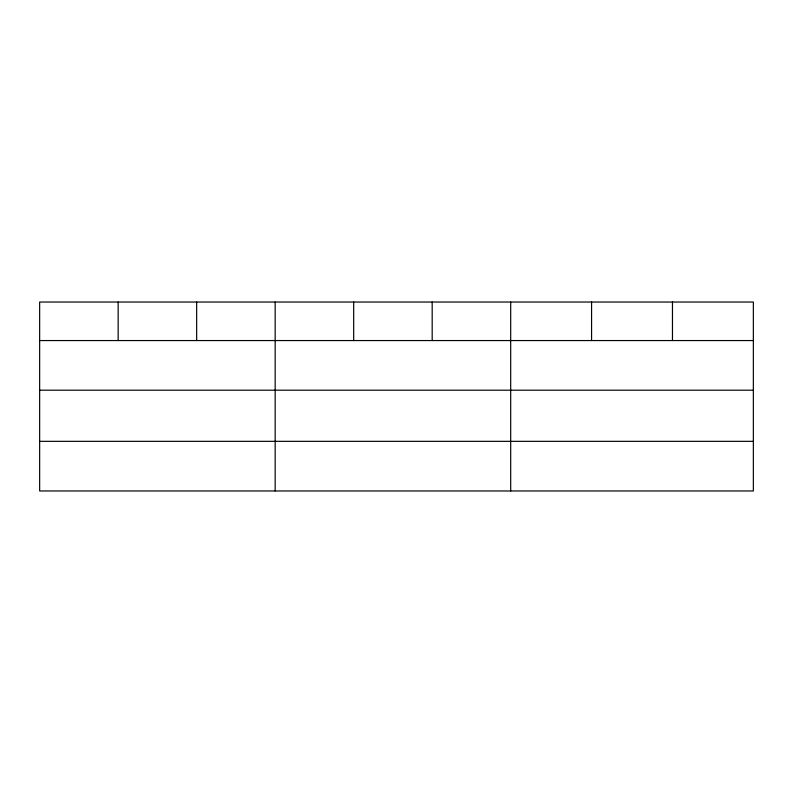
<?xml version="1.0" encoding="UTF-8"?>
<svg xmlns="http://www.w3.org/2000/svg" width="793" height="793" viewBox="0 0 793 793"><rect width="100%" height="100%" fill="white"/><g stroke="black" fill="none" stroke-linecap="round" stroke-linejoin="round"><path stroke-width="1.19" d="M753.35 390.196L753.35 302.034L39.65 302.034L39.65 490.966L753.35 490.966L753.35 390.196L39.65 390.196M39.65 340.554L753.35 340.554M39.65 441.334L753.35 441.334M672.464 302.034L672.464 340.554M591.578 302.034L591.578 340.554M510.692 302.034L510.692 490.966M432.185 302.034L432.185 340.554M353.678 302.034L353.678 340.554M275.171 302.034L275.171 490.966M196.664 302.034L196.664 340.554M118.157 302.034L118.157 340.554"/></g></svg>
